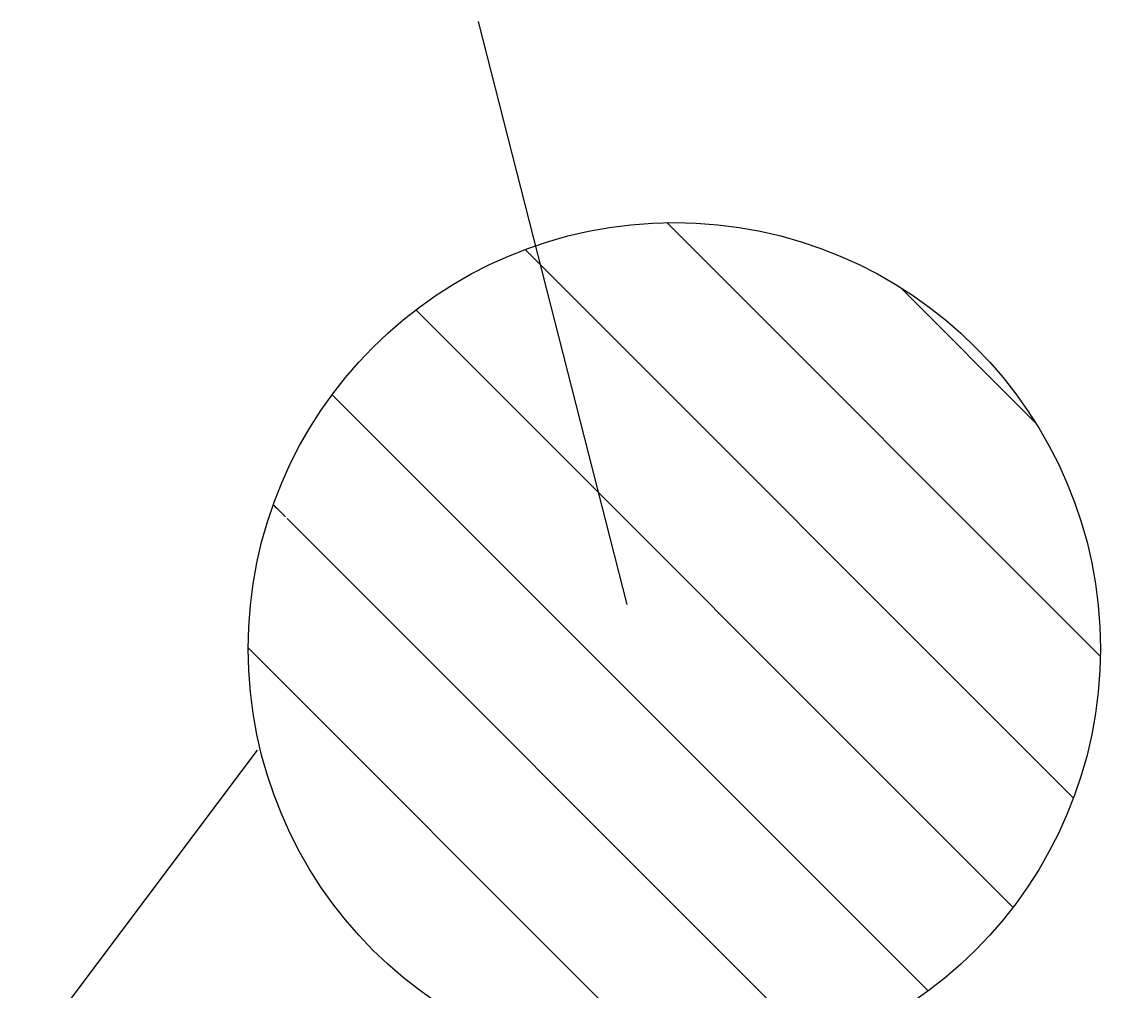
# Model space of a CAD drawing. Extents: x -344 to 154, y 670 to 1023.
# Drawn here: x -159.49 to -130.15, y 970.58 to 996.96 of the extents above; entities that cross this region are included whole.
import ezdxf

# ---------------------------------------------------------------- set-up
doc = ezdxf.new("R2010")
doc.units = 0
doc.layers.add('gbr-dxf_layer0', color=7, linetype='Continuous')
doc.layers.add('備註', color=1, linetype='Continuous')

msp = doc.modelspace()

# ---------------------------------------------------------------- linework, layer by layer
at = {"layer": 'gbr-dxf_layer0'}
for p, q in [((-141.947, 991.49), (-130.153, 979.687)), ((-130.886, 975.839), (-145.796, 990.759)), ((-131.915, 986.047), (-135.592, 989.726)), ((-134.834, 970.595), (-151.048, 986.809)), ((-152.273, 983.445), (-137.822, 968.994)), ((-141.72, 968.312), (-153.331, 979.923))]:
    msp.add_line(p, q, dxfattribs=at)
at = {"layer": 'gbr-dxf_layer0', "linetype": 'Continuous'}
msp.add_lwpolyline([(-148.773, 989.114), (-132.528, 972.869)], dxfattribs=at)
at = {"layer": 'gbr-dxf_layer0'}
msp.add_arc((-162.38, 973.563), 14.136, 44.6179, 46.5038, dxfattribs=at)
at = {"layer": '備註', "linetype": 'Continuous'}
for p, q in [((-143.025, 981.108), (-147.064, 996.956)), ((-159.495, 968.596), (-153.075, 977.144))]:
    msp.add_line(p, q, dxfattribs=at)
msp.add_circle((-141.741, 979.902), 11.59, dxfattribs=at)

doc.saveas('drawing.dxf')
